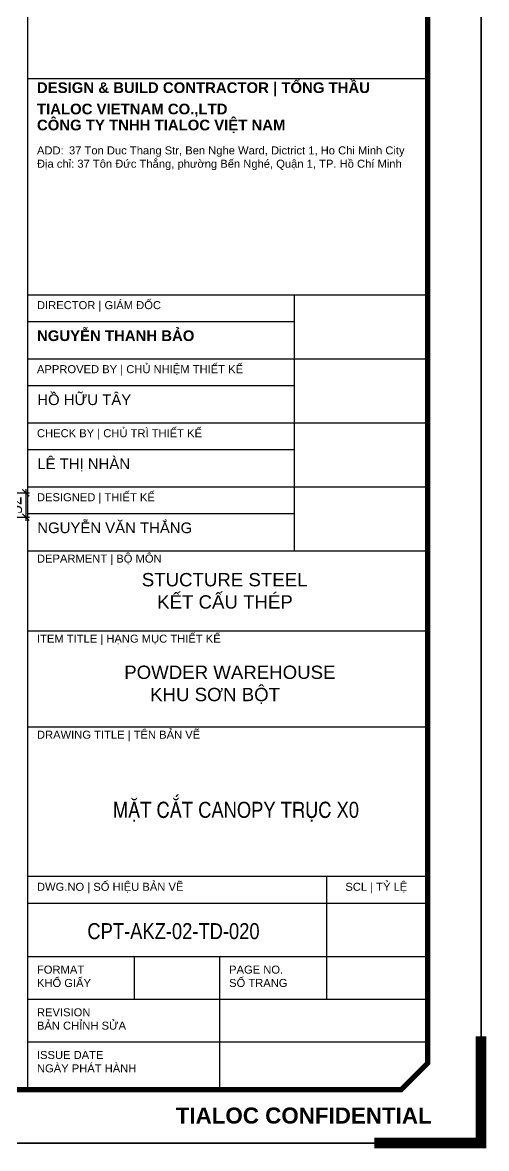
# Model space of a CAD drawing. Header units: inches. Extents: x 340055 to 349452, y -34649 to -30845.
# Drawn here: x 348900.4 to 349001.2, y -32778.7 to -32534 of the extents above; entities that cross this region are included whole.
import ezdxf
from ezdxf.enums import TextEntityAlignment as Align

# ---------------------------------------------------------------- set-up
doc = ezdxf.new("R2010")
doc.units = ezdxf.units.IN
doc.header["$MEASUREMENT"] = 0
for name, color, linetype in [('0 @ 1', 7, 'Continuous'), ('3', 3, 'Continuous'), ('NET IN', 3, 'Continuous'), ('ROOFING', 4, 'Continuous')]:
    doc.layers.add(name, color=color, linetype=linetype)
doc.layers.add('Cover text', color=7, linetype='Continuous', true_color=0x52370f)
for name, color, linetype, lineweight in [('TEXT @ 1', 7, 'Continuous', 20), ('TL-TIILE BLOCK A2$0$TL-TITLE BLOCK - TEXT @ 1', 7, 'Continuous', 25), ('TL-TIILE BLOCK A2$0$TL-TITLE BLOCK 1', 7, 'Continuous', 50), ('TL-TIILE BLOCK A2$0$TL-TITLE BLOCK 2', 7, 'Continuous', 25)]:
    doc.layers.add(name, color=color, linetype=linetype, lineweight=lineweight)
doc.styles.add('ST1', font='times.ttf', dxfattribs={"width": 0.7})
doc.styles.add('TIEU DE', font='', dxfattribs={"width": 0.8})
doc.styles.add('TL-TIILE BLOCK A2$0$MEP-TEXT T.BLOCK 1', font='arial.ttf', dxfattribs={"height": 1.5})
doc.styles.add('TL-TIILE BLOCK A2$0$MEP-TEXT T.BLOCK 2', font='arial.ttf')
doc.styles.add('TL-TIILE BLOCK A2$0$MEP-TEXT T.BLOCK 3', font='arial.ttf', dxfattribs={"height": 3})
doc.styles.get('TIEU DE').set_extended_font_data('.VnArial NarrowH')
doc.dimstyles.new('8', dxfattribs={"dimtxt": 4.5, "dimasz": 1.8, "dimexe": 1, "dimexo": 0, "dimgap": 1, "dimtad": 1, "dimdec": 0, "dimlfac": 8, "dimzin": 0, "dimdsep": 46, "dimtxsty": 'ST1', "dimblk": 'OBLIQUE', "dimcen": 1, "dimdle": 1, "dimclrd": 8, "dimclre": 8, "dimclrt": 3, "dimadec": 0, "dimazin": 0, "dimtfac": 1, "dimtdec": 0, "dimtix": 1, "dimtmove": 1, "dimatfit": 3, "dimfxl": 0, "dimtolj": 1, "dimtzin": 0, "dimlwd": -1, "dimlwe": -1, "dimarcsym": 0})

# ---------------------------------------------------------------- blocks, each defined once
blk = doc.blocks.new('_Oblique')
at = {"color": 0, "linetype": 'ByBlock', "lineweight": -2}
blk.add_line((-0.5, -0.5), (0.5, 0.5), dxfattribs=at)
blk = doc.blocks.new('*D127')
at = {"color": 8, "linetype": 'Continuous', "transparency": 16777216}
blk.add_line((323423.22, -37903.56), (323431.67, -37889.99), dxfattribs=at)
at = {"layer": 'Defpoints', "color": 0, "transparency": 16777216}
for p in [(323431.67, -37889.99), (323413.17, -37919.7)]:
    blk.add_point(p, dxfattribs=at)
at = {"color": 8, "transparency": 16777216, "xscale": 1.8, "yscale": 1.8, "zscale": 1.8, "rotation": 58.08450899015414}
blk.add_blockref('_Oblique', (323431.67, -37889.99), dxfattribs=at)
at = {"color": 3, "transparency": 16777216, "insert": (323423.55, -37896.8), "char_height": 4.5, "attachment_point": 5, "rotation": 58.0845, "style": 'ST1'}
blk.add_mtext('\\A1;R280', dxfattribs=at)
blk = doc.blocks.new('*D129')
at = {"color": 8, "linetype": 'Continuous', "transparency": 16777216}
for p, q in [((323432.15, -37885.91), (323434.43, -37882.34)), ((323433.89, -37883.18), (323432.38, -37882.21)), ((323433.89, -37883.18), (323437.7, -37885.63)), ((323435.95, -37888.35), (323438.24, -37884.78)), ((323437.7, -37885.63), (323439.22, -37886.6))]:
    blk.add_line(p, q, dxfattribs=at)
at = {"layer": 'Defpoints', "color": 0, "transparency": 16777216}
for p in [(323432.15, -37885.91), (323437.7, -37885.63), (323435.95, -37888.35)]:
    blk.add_point(p, dxfattribs=at)
at = {"color": 8, "transparency": 16777216, "xscale": 1.8, "yscale": 1.8, "zscale": 1.8}
for p, rotation in [((323433.89, -37883.18), 327.3307425123555), ((323437.7, -37885.63), 147.3307425123555)]:
    blk.add_blockref('_Oblique', p, dxfattribs=dict(at, rotation=rotation))
at = {"color": 3, "transparency": 16777216, "insert": (323437.57, -37881.64), "char_height": 4.5, "attachment_point": 5, "rotation": 327.3307, "style": 'ST1'}
blk.add_mtext('\\A1;36*13', dxfattribs=at)
blk = doc.blocks.new('*D130')
at = {"color": 8, "linetype": 'Continuous', "transparency": 16777216}
for p, q in [((323451.92, -37919.7), (323465.33, -37919.7)), ((323464.33, -37918.7), (323464.33, -37927.25)), ((323451.92, -37926.25), (323465.33, -37926.25))]:
    blk.add_line(p, q, dxfattribs=at)
at = {"layer": 'Defpoints', "color": 0, "transparency": 16777216}
for p in [(323451.92, -37919.7), (323451.92, -37926.25), (323464.33, -37926.25)]:
    blk.add_point(p, dxfattribs=at)
at = {"color": 8, "transparency": 16777216, "xscale": 1.8, "yscale": 1.8, "zscale": 1.8}
for p, rotation in [((323464.33, -37919.7), 90), ((323464.33, -37926.25), 270)]:
    blk.add_blockref('_Oblique', p, dxfattribs=dict(at, rotation=rotation))
at = {"color": 3, "transparency": 16777216, "insert": (323461.04, -37922.97), "char_height": 4.5, "attachment_point": 5, "rotation": 90, "style": 'ST1'}
blk.add_mtext('\\A1;52', dxfattribs=at)
blk = doc.blocks.new('*D131')
at = {"color": 8, "linetype": 'Continuous', "transparency": 16777216}
for p, q in [((323416.39, -37869.8), (323374.42, -37867.92)), ((323374.92, -37879.2), (323375.46, -37866.97)), ((323414.89, -37880.99), (323415.44, -37868.75))]:
    blk.add_line(p, q, dxfattribs=at)
at = {"layer": 'Defpoints', "color": 0, "transparency": 16777216}
for p in [(323375.42, -37867.97), (323374.92, -37879.2), (323414.89, -37880.99)]:
    blk.add_point(p, dxfattribs=at)
at = {"color": 8, "transparency": 16777216, "xscale": 1.8, "yscale": 1.8, "zscale": 1.8}
for p, rotation in [((323375.42, -37867.97), 177.4461271072646), ((323415.4, -37869.75), 357.4461271072645)]:
    blk.add_blockref('_Oblique', p, dxfattribs=dict(at, rotation=rotation))
at = {"color": 3, "transparency": 16777216, "insert": (323395.55, -37865.57), "char_height": 4.5, "attachment_point": 5, "rotation": 357.4461, "style": 'ST1'}
blk.add_mtext('\\A1;320', dxfattribs=at)
blk = doc.blocks.new('kt kien truc 1')
at = {"layer": 'Defpoints', "color": 8}
blk.add_lwpolyline([(0, 0), (594, 0), (594, 420), (0, 420)], close=True, dxfattribs=at)
at = {"layer": 'Defpoints', "color": 8, "const_width": 2}
blk.add_lwpolyline([(594, 20), (594, 0), (574, 0)], dxfattribs=at)
at = {"layer": 'TL-TIILE BLOCK A2$0$TL-TITLE BLOCK 1', "const_width": 1}
blk.add_lwpolyline([(20, 10), (579, 10), (584, 15), (584, 405), (579, 410), (20, 410), (15, 405), (15, 15)], close=True, dxfattribs=at)
at = {"layer": 'TL-TIILE BLOCK A2$0$TL-TITLE BLOCK 2'}
for p, q in [((509, 410), (509, 10)), ((509, 199.5), (584, 199.5)), ((509, 159), (584, 159)), ((559, 159), (559, 111)), ((509, 154), (559, 154)), ((509, 147), (584, 147)), ((509, 142), (559, 142)), ((509, 135), (584, 135)), ((509, 130), (559, 130)), ((509, 123), (584, 123)), ((509, 118), (559, 118)), ((509, 111), (584, 111)), ((509, 96), (584, 96)), ((509, 78), (584, 78)), ((509, 50), (584, 50)), ((565, 50), (565, 27)), ((509, 45), (584, 45)), ((509, 35), (584, 35)), ((529, 35), (529, 27)), ((545, 35), (545, 10)), ((509, 27), (584, 27)), ((509, 19), (584, 19))]:
    blk.add_line(p, q, dxfattribs=at)
at = {"layer": '0 @ 1', "attachment_point": 1}
for s, width, insert, char_height, style in [('\\pt10;{\\fArial|b1|i0|c0|p34;NGUYỄN THANH BẢO}', 32.1571, (510.79, 152.31), 2, 'TL-TIILE BLOCK A2$0$MEP-TEXT T.BLOCK 2'), ('\\pt15;{\\fArial|b1|i0|c0|p34;TIALOC CONFIDENTIAL}', 49.3859, (536.78, 6.67), 3, 'TL-TIILE BLOCK A2$0$MEP-TEXT T.BLOCK 3')]:
    blk.add_mtext_dynamic_manual_height_columns(s, width=width, gutter_width=12.5, heights=[0], dxfattribs=dict(at, insert=insert, char_height=char_height, style=style))
at = {"layer": 'TEXT @ 1', "attachment_point": 1, "style": 'TL-TIILE BLOCK A2$0$MEP-TEXT T.BLOCK 1'}
for s, width, insert, char_height in [('{\\C1;HỒ HỮU TÂY}', 50.8254, (510.84, 140.31), 2), ('{\\C1;LÊ THỊ NHÀN}', 50.8254, (510.84, 128.31), 2), ('{\\C1;NGUYỄN VĂN THẮNG}', 50.8254, (510.84, 116.31), 2), ('\\pi10.02899;{\\C1;STUCTURE STEEL \\P\\pi12.90587;KẾT CẤU THÉP}', 50.8254, (520.39, 106.84), 2.5), ('\\pi10.78205;{\\C1;POWDER WAREHOUSE\\P     KHU SƠN BỘT}', 64.0147, (516.35, 89.49), 2.5)]:
    blk.add_mtext_dynamic_manual_height_columns(s, width=width, gutter_width=15, heights=[0], dxfattribs=dict(at, insert=insert, char_height=char_height))
at = {"layer": 'TL-TIILE BLOCK A2$0$TL-TITLE BLOCK - TEXT @ 1', "attachment_point": 1}
for s, width, insert, char_height, style in [('{\\fArial|b1|i0|c0|p34;DESIGN & BUILD CONTRACTOR | TỔNG THẦU}', 66.5482, (510.78, 198.79), 2, 'TL-TIILE BLOCK A2$0$MEP-TEXT T.BLOCK 2'), ('{\\fArial|b1|i0|c0|p34;TIALOC VIETNAM CO.,LTD}', 66.5482, (510.78, 194.79), 2, 'TL-TIILE BLOCK A2$0$MEP-TEXT T.BLOCK 2'), ('{\\fArial|b1|i0|c0|p34;CÔNG TY TNHH TIALOC VIỆT NAM}', 66.5482, (510.78, 191.79), 2, 'TL-TIILE BLOCK A2$0$MEP-TEXT T.BLOCK 2'), ('ADD:^I37 Ton Duc Thang Str, Ben Nghe Ward, Dictrict 1, Ho Chi Minh City ', 70.4569, (510.78, 186.79), 1.5, 'TL-TIILE BLOCK A2$0$MEP-TEXT T.BLOCK 1'), ('Địa chỉ: 37 Tôn Đức Thắng, phường Bến Nghé, Quận 1, TP. Hồ Chí Minh', 70.522, (510.78, 184.29), 1.5, 'TL-TIILE BLOCK A2$0$MEP-TEXT T.BLOCK 1'), ('DIRECTOR | GIÁM ĐỐC', 57.2397, (510.78, 157.79), 1.5, 'TL-TIILE BLOCK A2$0$MEP-TEXT T.BLOCK 1'), ('APPROVED BY | CHỦ NHIỆM THIẾT KẾ', 57.2397, (510.78, 145.79), 1.5, 'TL-TIILE BLOCK A2$0$MEP-TEXT T.BLOCK 1'), ('CHECK BY | CHỦ TRÌ THIẾT KẾ', 50.8254, (510.78, 133.79), 1.5, 'TL-TIILE BLOCK A2$0$MEP-TEXT T.BLOCK 1'), ('DESIGNED | THIẾT KẾ', 44.9979, (510.78, 121.79), 1.5, 'TL-TIILE BLOCK A2$0$MEP-TEXT T.BLOCK 1'), ('DEPARMENT | BỘ MÔN', 63.0963, (510.78, 110.29), 1.5, 'TL-TIILE BLOCK A2$0$MEP-TEXT T.BLOCK 1'), ('ITEM TITLE | HẠNG MỤC THIẾT KẾ', 63.0963, (510.78, 95.29), 1.5, 'TL-TIILE BLOCK A2$0$MEP-TEXT T.BLOCK 1'), ('DRAWING TITLE | TÊN BẢN VẼ', 63.0963, (510.78, 77.29), 1.5, 'TL-TIILE BLOCK A2$0$MEP-TEXT T.BLOCK 1'), ('DWG.NO | SỐ HIỆU BẢN VẼ', 37.618, (510.78, 48.79), 1.5, 'TL-TIILE BLOCK A2$0$MEP-TEXT T.BLOCK 1'), ('SCL | TỶ LỆ', 37.618, (568.56, 48.79), 1.5, 'TL-TIILE BLOCK A2$0$MEP-TEXT T.BLOCK 1'), ('FORMAT', 21.1246, (510.78, 33.27), 1.5, 'TL-TIILE BLOCK A2$0$MEP-TEXT T.BLOCK 1'), ('PAGE NO.', 21.1246, (546.78, 33.27), 1.5, 'TL-TIILE BLOCK A2$0$MEP-TEXT T.BLOCK 1'), ('KHỔ GIẤY', 31.0296, (510.78, 30.77), 1.5, 'TL-TIILE BLOCK A2$0$MEP-TEXT T.BLOCK 1'), ('SỐ TRANG', 31.0296, (546.78, 30.77), 1.5, 'TL-TIILE BLOCK A2$0$MEP-TEXT T.BLOCK 1'), ('REVISION', 21.1246, (510.78, 25.27), 1.5, 'TL-TIILE BLOCK A2$0$MEP-TEXT T.BLOCK 1'), ('BẢN CHỈNH SỬA', 31.0296, (510.78, 22.77), 1.5, 'TL-TIILE BLOCK A2$0$MEP-TEXT T.BLOCK 1'), ('ISSUE DATE', 21.1246, (510.78, 17.27), 1.5, 'TL-TIILE BLOCK A2$0$MEP-TEXT T.BLOCK 1'), ('NGÀY PHÁT HÀNH', 31.0296, (510.78, 14.77), 1.5, 'TL-TIILE BLOCK A2$0$MEP-TEXT T.BLOCK 1')]:
    blk.add_mtext_dynamic_manual_height_columns(s, width=width, gutter_width=15, heights=[0], dxfattribs=dict(at, insert=insert, char_height=char_height, style=style))
blk = doc.blocks.new('1111')
at = {"color": 240, "true_color": 0xfa0546}
for p, q in [((323414.89, -37880.99), (323414.73, -37884.73)), ((323419.39, -37881.45), (323418.79, -37885.15)), ((323423.81, -37882.44), (323422.78, -37886.04)), ((323428.08, -37883.93), (323426.64, -37887.39)), ((323432.15, -37885.91), (323430.31, -37889.18)), ((323435.95, -37888.35), (323433.75, -37891.39)), ((323439.45, -37891.22), (323436.91, -37893.98)), ((323442.59, -37894.48), (323439.74, -37896.92)), ((323445.33, -37898.08), (323442.22, -37900.17)), ((323447.63, -37901.98), (323444.29, -37903.69)), ((323449.46, -37906.11), (323445.95, -37907.43)), ((323450.79, -37910.43), (323447.15, -37911.33)), ((323451.62, -37914.88), (323447.9, -37915.35)), ((323451.92, -37919.4), (323448.17, -37919.42))]:
    blk.add_line(p, q, dxfattribs=at)
at = {"layer": 'ROOFING', "color": 3}
blk.add_lwpolyline([(323374.92, -37879.2), (323374.85, -37880.46), (323376.73, -37883.04), (323376.73, -37880.51), (323374.85, -37880.46)], dxfattribs=at)
for points in [[(323451.79, -37926.25), (323451.79, -37919.7, 0.401218), (323414.89, -37881.11), (323374.91, -37879.33)], [(323376.73, -37883.04), (323414.73, -37884.73, -0.401218), (323448.17, -37919.7), (323448.17, -37926.25), (323451.92, -37926.25), (323451.92, -37919.7, 0.401218), (323414.89, -37880.99), (323374.92, -37879.2)], [(323448.29, -37926.25), (323448.29, -37919.7, 0.401218), (323414.73, -37884.61), (323376.64, -37882.91)]]:
    blk.add_lwpolyline(points, format="xyb", dxfattribs=at)
at = {"color": 8}
dim = blk.add_aligned_dim(p1=(323414.89, -37880.99), p2=(323374.92, -37879.2), distance=-11.24, dimstyle='8', dxfattribs=at)
dim.commit()
dim.dimension.update_dxf_attribs({"geometry": '*D131', "text_midpoint": (323395.55, -37865.57)})
dim = blk.add_aligned_dim(p1=(323432.15, -37885.91), p2=(323435.95, -37888.35), distance=3.24, text='<>*13', dimstyle='8', dxfattribs=at)
dim.commit()
dim.dimension.update_dxf_attribs({"geometry": '*D129', "text_midpoint": (323437.57, -37881.64)})
dim = blk.add_radius_dim(center=(323413.17, -37919.7), mpoint=(323431.67, -37889.99), dimstyle='8', dxfattribs=at)
dim.commit()
dim.dimension.update_dxf_attribs({"geometry": '*D127', "text_midpoint": (323426.35, -37898.54), "dimtype": 164})
dim = blk.add_linear_dim(base=(323464.33, -37926.25), p1=(323451.92, -37919.7), p2=(323451.92, -37926.25), angle=90, dimstyle='8', dxfattribs=at)
dim.commit()
dim.dimension.update_dxf_attribs({"geometry": '*D130', "text_midpoint": (323461.04, -37922.97)})

msp = doc.modelspace()

# ---------------------------------------------------------------- linework, layer by layer
at = {"layer": 'NET IN'}
msp.add_lwpolyline([(348311.2497, -32290.9194), (349000.0296, -32290.9194), (349000.0296, -32777.5199), (348311.2497, -32777.5199)], close=True, dxfattribs=at)

# ---------------------------------------------------------------- block references
at = {"color": 8, "xscale": 0.8000000000029104, "yscale": 0.8000000000029104, "zscale": 0.8000000000029104}
msp.add_blockref('1111', (90129.6352, -2300.4807), dxfattribs=at)
at = {"layer": '3'}
ref = msp.add_blockref('kt kien truc 1', (348311.2497, -32777.5199), dxfattribs=dict(at, xscale=1.159562065285868, yscale=1.159562065285868, zscale=1.159562065285868))
ref.add_attrib('TENBANVE', 'MÆT C¾T CANOPY TRôC X0', dxfattribs={"layer": 'Cover text', "ltscale": 0.5, "height": 3.478686, "style": 'TIEU DE'}).set_placement((348946.7553, -32705.0871), align=Align.MIDDLE_CENTER)
ref.add_attrib('STT', 'CPT-AKZ-02-TD-020', dxfattribs={"layer": 'Cover text', "ltscale": 0.5, "height": 3.478686, "style": 'TIEU DE'}).set_placement((348933.1927, -32731.4545), align=Align.MIDDLE_CENTER)

doc.saveas('drawing.dxf')
